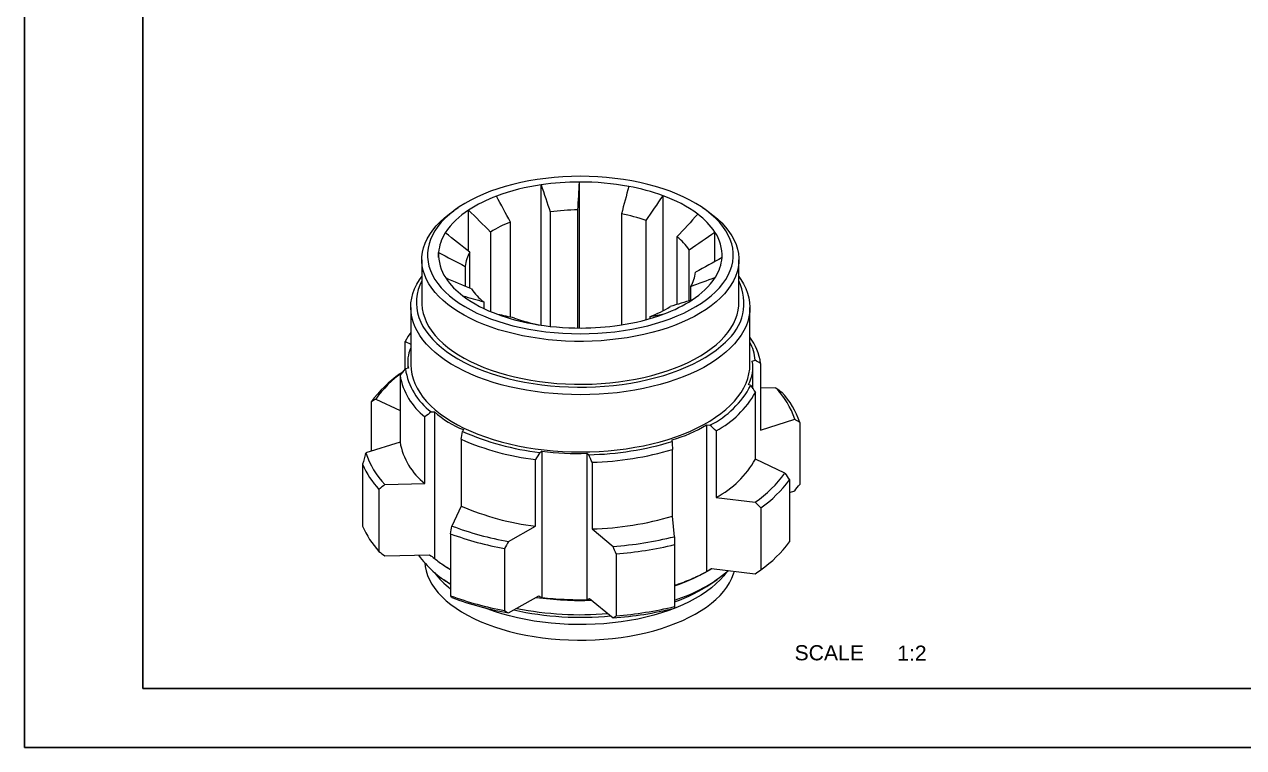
# Model space of a CAD drawing. Header units: millimetres. Extents: x 2490 to 2826, y 1138 to 1375.
# Drawn here: x 2489.9 to 2654.3, y 1138 to 1235.6 of the extents above; entities that cross this region are included whole.
import ezdxf

# ---------------------------------------------------------------- set-up
doc = ezdxf.new("R2010")
doc.units = ezdxf.units.MM
doc.linetypes.add('ACAD_ISO02W100', pattern=[15, 12, -3])
doc.linetypes.add('ACAD_ISO05W100', pattern=[33, 24, -3, 0, -3, 0, -3])
doc.layers.add('AM_8', color=40, linetype='ACAD_ISO02W100', lineweight=35)
doc.layers.add('AM_BOR', color=2, linetype='ACAD_ISO05W100', lineweight=35)
doc.styles.get("Standard").update_dxf_attribs({"font": 'arial.ttf'})

# ---------------------------------------------------------------- blocks, each defined once
blk = doc.blocks.new('A3 ZTL')
for p, q in [((19.57, 280.82), (19.57, 9.78)), ((19.57, 9.78), (401.17, 9.78))]:
    blk.add_line(p, q)
at = {"layer": 'AM_BOR', "color": 135, "linetype": 'Continuous', "lineweight": 25}
for p, q in [((0, 0), (0, 290.61)), ((410.96, 0), (0, 0))]:
    blk.add_line(p, q, dxfattribs=at)

msp = doc.modelspace()

# ---------------------------------------------------------------- linework, layer by layer
at = {"color": 7, "linetype": 'Continuous', "lineweight": 15}
for p, q in [((2559.569, 1194.998), (2559.569, 1213.931)), ((2564.745, 1194.615), (2564.745, 1214.315)), ((2576.007, 1196.946), (2576.007, 1212.466)), ((2548.366, 1210.847), (2547.766, 1210.437)), ((2549.774, 1204.988), (2549.774, 1210.524)), ((2564.519, 1194.616), (2564.519, 1210.549)), ((2581.939, 1210.437), (2581.339, 1210.847)), ((2555.437, 1196.073), (2555.437, 1208.918)), ((2560.79, 1210.273), (2560.79, 1194.839)), ((2570.396, 1210.026), (2570.396, 1195.038)), ((2573.728, 1195.739), (2573.728, 1209.12)), ((2552.736, 1207.566), (2552.736, 1196.844)), ((2583.008, 1203.592), (2583.008, 1207.561)), ((2577.885, 1206.917), (2577.885, 1197.784)), ((2545.739, 1204.127), (2545.739, 1204.802)), ((2549.952, 1199.984), (2549.952, 1204.849)), ((2579.547, 1198.289), (2579.547, 1205.176)), ((2543.478, 1203.822), (2543.478, 1198.036)), ((2549.31, 1202.937), (2549.31, 1200.257)), ((2586.228, 1198.036), (2586.228, 1203.822)), ((2579.753, 1198.351), (2579.753, 1200.223)), ((2541.978, 1197.393), (2541.978, 1189.679)), ((2551.82, 1198.155), (2551.82, 1197.256)), ((2587.728, 1189.679), (2587.728, 1197.393)), ((2574.268, 1195.891), (2574.268, 1196.154)), ((2559.309, 1195.047), (2559.309, 1195.038)), ((2541.238, 1192.789), (2541.978, 1192.443)), ((2541.238, 1189.072), (2541.238, 1192.789)), ((2541.652, 1189.219), (2541.255, 1189.093)), ((2541.563, 1190.082), (2541.563, 1189.19)), ((2588.053, 1190.138), (2588.45, 1190.264)), ((2588.143, 1186.408), (2588.143, 1189.275)), ((2589.176, 1189.851), (2589.176, 1180.851)), ((2540.497, 1188.414), (2540.951, 1188.728)), ((2540.529, 1188.22), (2540.529, 1179.22)), ((2587.837, 1186.863), (2587.519, 1187.012)), ((2588.467, 1176.925), (2588.467, 1185.925)), ((2591.211, 1186.566), (2589.176, 1186.517)), ((2536.647, 1184.656), (2536.647, 1177.989)), ((2537.248, 1185.017), (2540.529, 1183.479)), ((2543.884, 1173.635), (2543.884, 1182.635)), ((2544.736, 1183.299), (2545.165, 1183.309)), ((2545.165, 1183.309), (2545.165, 1163.541)), ((2549.079, 1180.904), (2548.971, 1180.671)), ((2581.889, 1181.554), (2582.343, 1181.499)), ((2581.889, 1181.554), (2581.889, 1161.758)), ((2589.176, 1180.851), (2593.768, 1182.307)), ((2594.46, 1181.883), (2594.46, 1173.526)), ((2548.773, 1179.601), (2548.773, 1170.6)), ((2577.24, 1179.317), (2577.22, 1179.538)), ((2583.172, 1180.754), (2583.172, 1171.754)), ((2535.884, 1177.698), (2535.937, 1177.764)), ((2540.529, 1179.22), (2535.937, 1177.764)), ((2559.387, 1177.841), (2559.676, 1178.004)), ((2559.676, 1178.004), (2559.676, 1158.236)), ((2565.745, 1177.729), (2565.99, 1177.525)), ((2565.745, 1177.729), (2565.745, 1157.933)), ((2577.28, 1169.236), (2577.28, 1178.236)), ((2535.484, 1176.239), (2535.484, 1167.882)), ((2558.813, 1167.873), (2558.813, 1176.873)), ((2566.436, 1176.508), (2566.436, 1167.508)), ((2592.457, 1175.054), (2588.467, 1176.925)), ((2537.682, 1172.842), (2537.682, 1164.485)), ((2538.494, 1173.505), (2543.884, 1173.635)), ((2593.058, 1174.129), (2593.058, 1165.772)), ((2593.058, 1172.439), (2593.768, 1172.664)), ((2583.172, 1171.754), (2588.418, 1171.111)), ((2548.773, 1170.6), (2547.525, 1167.899)), ((2589.208, 1170.371), (2589.208, 1162.014)), ((2555.18, 1165.818), (2558.813, 1167.873)), ((2577.533, 1166.46), (2577.28, 1169.236)), ((2547.337, 1166.849), (2547.337, 1158.491)), ((2566.436, 1167.508), (2569.263, 1165.143)), ((2554.633, 1164.866), (2554.633, 1156.508)), ((2577.571, 1165.399), (2577.571, 1157.041)), ((2538.494, 1163.862), (2544.522, 1164.007)), ((2569.689, 1164.143), (2569.689, 1155.786)), ((2546.216, 1162.751), (2546.418, 1162.612)), ((2582.551, 1162.187), (2588.418, 1161.468)), ((2546.418, 1160.684), (2547.337, 1160.055)), ((2582.473, 1160.125), (2583.288, 1160.684)), ((2555.18, 1156.175), (2559.243, 1158.473)), ((2566.102, 1158.145), (2569.263, 1155.5))]:
    msp.add_line(p, q, dxfattribs=at)
at = {"color": 7, "linetype": 'Continuous', "lineweight": 15, "flags": 128}
for points in [[(2583.094, 1199.507), (2583.614, 1200.052), (2584.072, 1200.61), (2584.468, 1201.182), (2584.8, 1201.764), (2585.067, 1202.355), (2585.268, 1202.953), (2585.402, 1203.555), (2585.469, 1204.161), (2585.469, 1204.768), (2585.402, 1205.373), (2585.268, 1205.976), (2585.067, 1206.574), (2584.8, 1207.165), (2584.468, 1207.747), (2584.073, 1208.318), (2583.614, 1208.877), (2583.094, 1209.422), (2582.515, 1209.95), (2581.878, 1210.46), (2581.186, 1210.951), (2580.44, 1211.421), (2579.644, 1211.868), (2578.799, 1212.291), (2577.909, 1212.688), (2576.976, 1213.058), (2576.004, 1213.401), (2574.995, 1213.714), (2573.953, 1213.997), (2572.882, 1214.249), (2571.784, 1214.469), (2570.664, 1214.657), (2569.525, 1214.811), (2568.37, 1214.932), (2567.204, 1215.018), (2566.031, 1215.07), (2564.853, 1215.087), (2563.676, 1215.07), (2562.502, 1215.018), (2561.336, 1214.932), (2560.182, 1214.811), (2559.043, 1214.657), (2557.922, 1214.47), (2556.825, 1214.25), (2555.753, 1213.998), (2554.711, 1213.714), (2553.702, 1213.401), (2552.73, 1213.059), (2551.797, 1212.688), (2550.907, 1212.291), (2550.062, 1211.868), (2549.266, 1211.421), (2548.52, 1210.952), (2547.828, 1210.461), (2547.191, 1209.95), (2546.612, 1209.422), (2546.092, 1208.878), (2545.633, 1208.319), (2545.237, 1207.748), (2544.905, 1207.165), (2544.639, 1206.575), (2544.438, 1205.977), (2544.303, 1205.374), (2544.236, 1204.768), (2544.236, 1204.162), (2544.303, 1203.556), (2544.437, 1202.953), (2544.638, 1202.355), (2544.905, 1201.765), (2545.237, 1201.182), (2545.633, 1200.611), (2546.091, 1200.052), (2546.611, 1199.508), (2547.19, 1198.979), (2547.827, 1198.469), (2548.519, 1197.978), (2549.265, 1197.509), (2550.061, 1197.062), (2550.906, 1196.639), (2551.796, 1196.241), (2552.729, 1195.871), (2553.701, 1195.529), (2554.71, 1195.215), (2555.752, 1194.932), (2556.823, 1194.68), (2557.921, 1194.46), (2559.041, 1194.272), (2560.181, 1194.118), (2561.335, 1193.998), (2562.501, 1193.911), (2563.675, 1193.859), (2564.852, 1193.842), (2566.029, 1193.859), (2567.203, 1193.911), (2568.369, 1193.998), (2569.524, 1194.118), (2570.663, 1194.272), (2571.783, 1194.46), (2572.881, 1194.68), (2573.952, 1194.932), (2574.994, 1195.215), (2576.003, 1195.528), (2576.975, 1195.871), (2577.908, 1196.241), (2578.798, 1196.638), (2579.643, 1197.061), (2580.44, 1197.508), (2581.185, 1197.978), (2581.878, 1198.469), (2582.515, 1198.979), (2583.094, 1199.507)], [(2581.939, 1210.437), (2582.043, 1210.365), (2582.728, 1209.858), (2583.357, 1209.332), (2583.928, 1208.789), (2584.439, 1208.231), (2584.888, 1207.658), (2585.274, 1207.074), (2585.596, 1206.479), (2585.852, 1205.876), (2586.043, 1205.266), (2586.167, 1204.652), (2586.224, 1204.035), (2586.213, 1203.417), (2586.136, 1202.801), (2585.991, 1202.188), (2585.78, 1201.58), (2585.503, 1200.979), (2585.161, 1200.388), (2584.755, 1199.806), (2584.287, 1199.238), (2583.757, 1198.684), (2583.168, 1198.146), (2582.521, 1197.626), (2581.819, 1197.126), (2581.063, 1196.646), (2580.257, 1196.189), (2579.402, 1195.757), (2578.501, 1195.349), (2577.557, 1194.968), (2576.573, 1194.615), (2575.552, 1194.291), (2574.498, 1193.997), (2573.413, 1193.734), (2572.301, 1193.503), (2571.166, 1193.304), (2570.011, 1193.138), (2568.84, 1193.006), (2567.656, 1192.908), (2566.464, 1192.844), (2565.266, 1192.815), (2564.067, 1192.82), (2562.871, 1192.86), (2561.681, 1192.935), (2560.5, 1193.044), (2559.334, 1193.186), (2558.185, 1193.362), (2557.056, 1193.571), (2555.953, 1193.813), (2554.877, 1194.085), (2553.833, 1194.389), (2552.823, 1194.722), (2551.851, 1195.083), (2550.921, 1195.473), (2550.033, 1195.888), (2549.193, 1196.329), (2548.402, 1196.793), (2547.663, 1197.279), (2546.977, 1197.785), (2546.348, 1198.311), (2545.777, 1198.854), (2545.267, 1199.413), (2544.818, 1199.985), (2544.431, 1200.57), (2544.109, 1201.165), (2543.853, 1201.768), (2543.662, 1202.378), (2543.538, 1202.992), (2543.482, 1203.609), (2543.492, 1204.226), (2543.57, 1204.843), (2543.714, 1205.456), (2543.925, 1206.063), (2544.202, 1206.664), (2544.544, 1207.256), (2544.95, 1207.837), (2545.419, 1208.406), (2545.948, 1208.96), (2546.537, 1209.497), (2547.184, 1210.017), (2547.766, 1210.437)], [(2586.228, 1201.589), (2586.516, 1201.177), (2586.882, 1200.567), (2587.183, 1199.948), (2587.419, 1199.322), (2587.589, 1198.69), (2587.692, 1198.054), (2587.728, 1197.416), (2587.696, 1196.778), (2587.598, 1196.142), (2587.433, 1195.51), (2587.202, 1194.883), (2586.906, 1194.263), (2586.544, 1193.653), (2586.119, 1193.053), (2585.632, 1192.467), (2585.084, 1191.895), (2584.476, 1191.339), (2583.811, 1190.8), (2583.09, 1190.281), (2582.316, 1189.783), (2581.49, 1189.308), (2580.616, 1188.855), (2579.695, 1188.428), (2578.731, 1188.028), (2577.726, 1187.654), (2576.684, 1187.31), (2575.607, 1186.995), (2574.498, 1186.71), (2573.361, 1186.457), (2572.199, 1186.236), (2571.015, 1186.047), (2569.813, 1185.892), (2568.597, 1185.77), (2567.37, 1185.683), (2566.135, 1185.63), (2564.897, 1185.612), (2563.658, 1185.628), (2562.424, 1185.678), (2561.196, 1185.763), (2559.979, 1185.882), (2558.776, 1186.035), (2557.591, 1186.221), (2556.427, 1186.44), (2555.288, 1186.691), (2554.177, 1186.973), (2553.097, 1187.286), (2552.052, 1187.629), (2551.045, 1188), (2550.078, 1188.399), (2549.154, 1188.824), (2548.276, 1189.274), (2547.447, 1189.748), (2546.669, 1190.245), (2545.944, 1190.763), (2545.275, 1191.3), (2544.663, 1191.854), (2544.111, 1192.425), (2543.619, 1193.011), (2543.189, 1193.61), (2542.823, 1194.219), (2542.522, 1194.838), (2542.286, 1195.464), (2542.117, 1196.097), (2542.014, 1196.732), (2541.978, 1197.37), (2542.009, 1198.008), (2542.107, 1198.644), (2542.272, 1199.277), (2542.503, 1199.903), (2542.8, 1200.523), (2543.161, 1201.133), (2543.478, 1201.589)], [(2543.478, 1200.978), (2543.214, 1200.411), (2542.992, 1199.794), (2542.838, 1199.171), (2542.75, 1198.544), (2542.729, 1197.916), (2542.775, 1197.289), (2542.889, 1196.664), (2543.069, 1196.043), (2543.315, 1195.428), (2543.627, 1194.82), (2544.003, 1194.223), (2544.442, 1193.637), (2544.944, 1193.065), (2545.506, 1192.508), (2546.127, 1191.967), (2546.804, 1191.445), (2547.536, 1190.943), (2548.321, 1190.462), (2549.157, 1190.005), (2550.039, 1189.572), (2550.967, 1189.164), (2551.937, 1188.784), (2552.946, 1188.431), (2553.992, 1188.108), (2555.07, 1187.815), (2556.178, 1187.553), (2557.313, 1187.323), (2558.47, 1187.125), (2559.647, 1186.961), (2560.839, 1186.83), (2562.044, 1186.733), (2563.257, 1186.67), (2564.475, 1186.642), (2565.694, 1186.649), (2566.911, 1186.69), (2568.121, 1186.766), (2569.322, 1186.876), (2570.509, 1187.019), (2571.678, 1187.197), (2572.827, 1187.407), (2573.952, 1187.649), (2575.049, 1187.923), (2576.116, 1188.228), (2577.148, 1188.562), (2578.142, 1188.925), (2579.096, 1189.316), (2580.007, 1189.734), (2580.872, 1190.176), (2581.689, 1190.643), (2582.454, 1191.132), (2583.166, 1191.641), (2583.822, 1192.171), (2584.42, 1192.718)], [(2543.478, 1198.036), (2543.482, 1197.823), (2543.538, 1197.206), (2543.662, 1196.592), (2543.853, 1195.982), (2544.109, 1195.379), (2544.431, 1194.784), (2544.818, 1194.2), (2545.267, 1193.627), (2545.777, 1193.068), (2546.348, 1192.525), (2546.977, 1192), (2547.663, 1191.493), (2548.402, 1191.007), (2549.193, 1190.543), (2550.033, 1190.102), (2550.921, 1189.687), (2551.851, 1189.298), (2552.823, 1188.936), (2553.833, 1188.603), (2554.877, 1188.299), (2555.953, 1188.027), (2557.056, 1187.785), (2558.185, 1187.576), (2559.334, 1187.4), (2560.5, 1187.258), (2561.681, 1187.149), (2562.871, 1187.074), (2564.067, 1187.034), (2565.266, 1187.029), (2566.464, 1187.058), (2567.656, 1187.122), (2568.84, 1187.22), (2570.011, 1187.352), (2571.166, 1187.518), (2572.301, 1187.717), (2573.413, 1187.948), (2574.498, 1188.211), (2575.552, 1188.505), (2576.573, 1188.829), (2577.557, 1189.182), (2578.501, 1189.563), (2579.402, 1189.971), (2580.257, 1190.404), (2581.063, 1190.86), (2581.819, 1191.34), (2582.521, 1191.84), (2583.168, 1192.36), (2583.757, 1192.898), (2584.287, 1193.452), (2584.755, 1194.021), (2585.161, 1194.602), (2585.503, 1195.194), (2585.78, 1195.794), (2585.991, 1196.402), (2586.136, 1197.015), (2586.213, 1197.631), (2586.228, 1198.036)], [(2541.978, 1194.015), (2541.633, 1193.498), (2541.238, 1192.789)], [(2541.978, 1189.679), (2541.978, 1189.656), (2542.014, 1189.018), (2542.117, 1188.382), (2542.286, 1187.75), (2542.522, 1187.124), (2542.823, 1186.505), (2543.189, 1185.895), (2543.619, 1185.297), (2544.111, 1184.711), (2544.663, 1184.14), (2545.275, 1183.585), (2545.944, 1183.048), (2546.669, 1182.531), (2547.447, 1182.034), (2548.276, 1181.56), (2549.154, 1181.11), (2550.078, 1180.684), (2551.045, 1180.286), (2552.052, 1179.914), (2553.097, 1179.572), (2554.177, 1179.259), (2555.288, 1178.976), (2556.427, 1178.725), (2557.591, 1178.507), (2558.776, 1178.32), (2559.979, 1178.168), (2561.196, 1178.049), (2562.424, 1177.964), (2563.658, 1177.913), (2564.897, 1177.897), (2566.135, 1177.916), (2567.37, 1177.969), (2568.597, 1178.056), (2569.813, 1178.177), (2571.015, 1178.333), (2572.199, 1178.521), (2573.361, 1178.742), (2574.498, 1178.996), (2575.607, 1179.28), (2576.684, 1179.595), (2577.726, 1179.94), (2578.731, 1180.313), (2579.695, 1180.714), (2580.616, 1181.141), (2581.49, 1181.593), (2582.316, 1182.069), (2583.09, 1182.567), (2583.811, 1183.086), (2584.476, 1183.624), (2585.084, 1184.18), (2585.632, 1184.752), (2586.119, 1185.339), (2586.544, 1185.938), (2586.906, 1186.549), (2587.202, 1187.168), (2587.433, 1187.795), (2587.598, 1188.427), (2587.696, 1189.064), (2587.728, 1189.679)], [(2543.869, 1162.892), (2543.921, 1162.451), (2544.05, 1161.842), (2544.245, 1161.239), (2544.507, 1160.641), (2544.834, 1160.053), (2545.225, 1159.475), (2545.679, 1158.909), (2546.194, 1158.357), (2546.769, 1157.822), (2547.402, 1157.304), (2548.091, 1156.805), (2548.834, 1156.327), (2549.628, 1155.871), (2550.47, 1155.44), (2551.359, 1155.033), (2552.291, 1154.653), (2553.263, 1154.301), (2554.273, 1153.978), (2555.316, 1153.684), (2556.39, 1153.422), (2557.491, 1153.191), (2558.615, 1152.993), (2559.759, 1152.828), (2560.92, 1152.696), (2562.094, 1152.599), (2563.276, 1152.535), (2564.463, 1152.507), (2565.651, 1152.513), (2566.837, 1152.553), (2568.017, 1152.628), (2569.186, 1152.738), (2570.342, 1152.881), (2571.48, 1153.058), (2572.597, 1153.267), (2573.689, 1153.509), (2574.752, 1153.782), (2575.784, 1154.086), (2576.781, 1154.419), (2577.74, 1154.781), (2578.657, 1155.17), (2579.53, 1155.585), (2580.357, 1156.026), (2581.133, 1156.489), (2581.857, 1156.974), (2582.527, 1157.48), (2583.141, 1158.004), (2583.695, 1158.546), (2584.19, 1159.102), (2584.622, 1159.673), (2584.991, 1160.254), (2585.296, 1160.846), (2585.535, 1161.446), (2585.646, 1161.807)]]:
    msp.add_lwpolyline(points, dxfattribs=at)
at = {"color": 8, "linetype": 'Continuous', "lineweight": 15, "flags": 128}
msp.add_lwpolyline([(2584.518, 1161.616), (2584.19, 1161.192), (2583.695, 1160.635), (2583.141, 1160.094), (2582.527, 1159.569), (2581.857, 1159.064), (2581.133, 1158.578), (2580.357, 1158.115), (2579.53, 1157.675), (2578.657, 1157.259), (2577.74, 1156.87), (2576.781, 1156.508), (2575.784, 1156.175), (2574.752, 1155.871), (2573.689, 1155.598), (2572.597, 1155.356), (2571.48, 1155.147), (2570.342, 1154.97), (2569.186, 1154.827), (2568.017, 1154.718), (2566.837, 1154.643), (2565.651, 1154.602), (2564.463, 1154.596), (2563.276, 1154.625), (2562.094, 1154.688), (2560.92, 1154.786), (2559.759, 1154.917), (2558.615, 1155.082), (2557.491, 1155.281), (2556.39, 1155.511), (2555.316, 1155.774), (2554.273, 1156.067), (2553.263, 1156.39), (2552.291, 1156.743), (2551.978, 1156.865)], dxfattribs=at)
at = {"color": 7, "linetype": 'Continuous', "lineweight": 15}
for centre, radius, start, end in [((2563.689, 1184.957), 29.266, 98.09305, 110.32504), ((2564.82, 1178.153), 36.162, 90.11941, 98.34889), ((2564.907, 1178.606), 35.709, 79.55161, 90.25975), ((2560.142, 1194.494), 19.091, 110.28313, 122.89307), ((2566.253, 1185.715), 28.474, 69.96859, 79.62238), ((2569.956, 1195.378), 18.128, 53.64965, 70.50359), ((2555.238, 1201.782), 10.309, 122.00321, 146.60686), ((2564.825, 1181.1), 29.452, 90.59502, 97.87327), ((2561.011, 1194.406), 15.545, 111.01235, 122.16385), ((2565.997, 1187.257), 23.19, 70.52673, 79.06424), ((2574.943, 1202.172), 9.7, 33.75107, 53.58451), ((2551.485, 1204.348), 5.764, 147.37001, 175.47795), ((2578.354, 1204.412), 5.62, 357.09954, 34.08905), ((2573.075, 1200.662), 7.891, 34.89509, 52.4405), ((2551.351, 1204.518), 5.62, 177.09954, 214.08905), ((2553.962, 1202.438), 4.679, 148.97774, 173.87022), ((2578.221, 1204.582), 5.764, 327.37001, 355.47795), ((2554.762, 1206.757), 9.7, 213.75107, 233.58451), ((2575.744, 1202.634), 4.679, 328.97774, 353.87022), ((2574.467, 1207.148), 10.309, 302.00321, 326.60686), ((2580.142, 1197.982), 6.783, 309.10478, 26.21182), ((2556.63, 1204.41), 7.891, 214.89509, 232.4405), ((2559.749, 1213.552), 18.128, 233.64965, 250.50359), ((2568.694, 1210.666), 15.545, 291.01235, 302.16385), ((2569.563, 1214.435), 19.091, 290.28313, 302.89307), ((2563.452, 1223.215), 28.474, 249.96859, 259.62238), ((2563.708, 1217.815), 23.19, 250.52673, 259.06424), ((2566.016, 1223.972), 29.266, 278.09305, 290.32504), ((2564.799, 1230.323), 35.709, 259.55161, 270.25975), ((2564.885, 1230.776), 36.162, 270.11941, 278.34889), ((2581.532, 1188.764), 7.722, 8.09579, 36.63597), ((2581.551, 1189.568), 6.934, 5.75794, 27.0334), ((2545.9, 1190.087), 4.335, 154.77419, 191.54666), ((2583.697, 1189.274), 4.441, 329.38232, 11.21832), ((2549.706, 1175.128), 16.165, 124.72554, 143.88453), ((2549.889, 1176.07), 15.487, 125.64788, 144.7094), ((2549.505, 1189.811), 9.116, 190.05427, 231.92576), ((2550.069, 1190.445), 8.917, 188.72125, 233.26405), ((2576.652, 1192.822), 12.672, 296.68164, 331.95464), ((2577.007, 1192.365), 13.146, 297.96644, 330.66575), ((2583.465, 1179.018), 10.816, 17.70044, 44.25401), ((2583.96, 1178.341), 11.081, 18.64036, 43.3111), ((2553.854, 1193.064), 13.064, 228.30412, 248.55663), ((2572.614, 1196.624), 17.695, 285.08672, 301.61236), ((2563.138, 1212.634), 36.022, 246.49847, 263.1037), ((2563.234, 1212.589), 34.96, 245.92182, 263.68242), ((2565.247, 1218.382), 40.864, 271.04078, 287.06608), ((2546.241, 1181.052), 10.816, 197.70044, 224.25401), ((2549.505, 1180.811), 9.116, 190.05427, 231.92576), ((2564.069, 1207.816), 30.133, 261.61797, 273.1899), ((2565.252, 1218.834), 42.343, 271.60266, 286.50235), ((2546.111, 1180.705), 11.527, 202.79477, 223.01034), ((2577.007, 1183.365), 13.146, 297.96644, 330.66575), ((2579.606, 1184.179), 15.762, 303.99064, 324.62174), ((2580, 1183.657), 16.165, 304.72554, 323.88453), ((2563.138, 1203.634), 36.022, 246.49847, 263.1037), ((2546.111, 1172.348), 11.527, 202.79477, 223.01034), ((2562.718, 1208.68), 43.52, 249.56658, 260.02557), ((2565.252, 1209.834), 42.343, 271.60266, 286.50235), ((2562.656, 1208.802), 44.663, 249.93983, 259.65114), ((2565.376, 1216.172), 51.177, 274.35522, 283.74078), ((2565.394, 1216.492), 52.524, 274.69015, 283.4048), ((2580, 1175.299), 16.165, 304.72554, 323.88453), ((2554.063, 1171.882), 13.572, 215.65216, 240.28967), ((2556.837, 1177.842), 18.453, 235.62044, 239.01118), ((2569.706, 1183.468), 24.902, 288.41098, 301.24571), ((2571.232, 1178.105), 21.164, 287.42828, 310.05441), ((2570.169, 1178.604), 22.2, 289.47593, 303.65714), ((2562.656, 1200.445), 44.663, 249.93983, 259.65114), ((2562.718, 1199.037), 43.52, 249.56658, 260.02557), ((2564.844, 1201.873), 44.003, 262.22706, 272.02277), ((2564.859, 1196.871), 41.282, 257.4485, 275.64189), ((2564.857, 1199.404), 43.464, 258.61336, 274.87387), ((2565.376, 1206.529), 51.177, 274.35522, 283.74078), ((2565.394, 1208.134), 52.524, 274.69015, 283.4048)]:
    msp.add_arc(centre, radius, start, end, dxfattribs=at)
at = {"color": 8, "linetype": 'Continuous', "lineweight": 15}
msp.add_arc((2553.817, 1168.006), 10.738, 216.52223, 232.88019, dxfattribs=at)
at = {"color": 7, "linetype": 'Continuous', "lineweight": 15}
for points in [[(2559.569, 1213.931), (2559.976, 1212.712), (2560.383, 1211.493), (2560.79, 1210.273)], [(2564.519, 1210.549), (2564.594, 1211.804), (2564.669, 1213.059), (2564.745, 1214.315)], [(2555.437, 1208.918), (2554.799, 1210.079), (2554.162, 1211.24), (2553.524, 1212.401)], [(2571.382, 1213.723), (2571.054, 1212.49), (2570.725, 1211.258), (2570.396, 1210.026)], [(2573.728, 1209.12), (2574.488, 1210.235), (2575.247, 1211.351), (2576.007, 1212.466)], [(2549.774, 1210.524), (2550.761, 1209.538), (2551.749, 1208.552), (2552.736, 1207.566)], [(2580.701, 1209.978), (2579.763, 1208.957), (2578.824, 1207.937), (2577.885, 1206.917)], [(2549.952, 1204.849), (2548.845, 1205.718), (2547.738, 1206.586), (2546.631, 1207.456)], [(2579.547, 1205.176), (2580.701, 1205.971), (2581.854, 1206.766), (2583.008, 1207.561)], [(2545.739, 1204.802), (2546.929, 1204.18), (2548.119, 1203.559), (2549.31, 1202.937)], [(2583.966, 1204.127), (2582.776, 1203.463), (2581.586, 1202.799), (2580.396, 1202.135)], [(2550.158, 1199.896), (2549.004, 1200.387), (2547.851, 1200.877), (2546.697, 1201.368)], [(2579.753, 1200.223), (2580.861, 1200.64), (2581.968, 1201.057), (2583.075, 1201.474)], [(2549.004, 1198.951), (2549.943, 1198.686), (2550.881, 1198.42), (2551.82, 1198.155)], [(2579.931, 1198.405), (2578.944, 1198.105), (2577.957, 1197.805), (2576.969, 1197.506)], [(2555.977, 1195.952), (2555.218, 1196.122), (2554.458, 1196.293), (2553.699, 1196.463)], [(2574.268, 1196.154), (2574.906, 1196.279), (2575.544, 1196.403), (2576.181, 1196.529)], [(2558.323, 1195.206), (2558.652, 1195.153), (2558.98, 1195.099), (2559.309, 1195.047)], [(2589.176, 1189.851), (2588.935, 1189.99), (2588.693, 1190.127), (2588.45, 1190.264)], [(2540.529, 1188.22), (2540.771, 1188.511), (2541.013, 1188.802), (2541.255, 1189.093)], [(2587.837, 1186.863), (2588.047, 1186.551), (2588.258, 1186.238), (2588.467, 1185.925)], [(2591.211, 1186.566), (2591.482, 1186.359), (2591.753, 1186.151), (2592.023, 1185.943)], [(2537.248, 1185.017), (2537.048, 1184.897), (2536.847, 1184.777), (2536.647, 1184.656)], [(2544.736, 1183.299), (2544.451, 1183.078), (2544.167, 1182.857), (2543.884, 1182.635)], [(2583.172, 1180.754), (2582.896, 1181.003), (2582.62, 1181.251), (2582.343, 1181.499)], [(2594.46, 1181.883), (2594.23, 1182.025), (2593.999, 1182.166), (2593.768, 1182.307)], [(2548.773, 1179.601), (2548.839, 1179.957), (2548.905, 1180.314), (2548.971, 1180.671)], [(2577.24, 1179.317), (2577.253, 1178.957), (2577.267, 1178.597), (2577.28, 1178.236)], [(2535.884, 1177.698), (2535.749, 1177.22), (2535.616, 1176.733), (2535.484, 1176.239)], [(2559.387, 1177.841), (2559.195, 1177.519), (2559.004, 1177.196), (2558.813, 1176.873)], [(2566.436, 1176.508), (2566.288, 1176.847), (2566.139, 1177.186), (2565.99, 1177.525)], [(2592.457, 1175.054), (2592.658, 1174.746), (2592.858, 1174.437), (2593.058, 1174.129)], [(2538.494, 1173.505), (2538.223, 1173.284), (2537.952, 1173.063), (2537.682, 1172.842)], [(2593.768, 1172.664), (2593.999, 1172.951), (2594.23, 1173.238), (2594.46, 1173.526)], [(2589.208, 1170.371), (2588.945, 1170.618), (2588.681, 1170.864), (2588.418, 1171.111)], [(2547.337, 1166.849), (2547.399, 1167.199), (2547.462, 1167.549), (2547.525, 1167.899)], [(2577.533, 1166.46), (2577.545, 1166.106), (2577.558, 1165.752), (2577.571, 1165.399)], [(2537.682, 1164.485), (2537.952, 1164.277), (2538.223, 1164.069), (2538.494, 1163.862)], [(2555.18, 1165.818), (2554.998, 1165.501), (2554.815, 1165.183), (2554.633, 1164.866)], [(2569.689, 1164.143), (2569.547, 1164.477), (2569.405, 1164.81), (2569.263, 1165.143)], [(2544.522, 1164.007), (2544.736, 1163.851), (2544.95, 1163.696), (2545.165, 1163.541)], [(2581.889, 1161.758), (2582.11, 1161.901), (2582.331, 1162.044), (2582.551, 1162.187)], [(2588.418, 1161.468), (2588.681, 1161.649), (2588.945, 1161.831), (2589.208, 1162.014)], [(2547.525, 1158.255), (2547.462, 1158.334), (2547.399, 1158.412), (2547.337, 1158.491)], [(2559.243, 1158.473), (2559.387, 1158.394), (2559.531, 1158.315), (2559.676, 1158.236)], [(2565.745, 1157.933), (2565.864, 1158.003), (2565.983, 1158.074), (2566.102, 1158.145)], [(2554.633, 1156.508), (2554.815, 1156.397), (2554.998, 1156.286), (2555.18, 1156.175)], [(2577.571, 1157.041), (2577.558, 1156.966), (2577.545, 1156.891), (2577.533, 1156.817)], [(2569.263, 1155.5), (2569.405, 1155.595), (2569.547, 1155.69), (2569.689, 1155.786)]]:
    msp.add_open_spline(points, degree=3, dxfattribs=at)
for points, knots in [([(2545.165, 1163.541), (2545.373, 1163.374), (2545.792, 1163.039), (2546.519, 1162.537), (2547.065, 1162.206), (2547.337, 1162.042)], [0, 0, 0, 0, 0.33332481, 0.66896318, 1, 1, 1, 1]), ([(2577.571, 1159.895), (2577.812, 1159.979), (2578.413, 1160.19), (2579.323, 1160.548), (2580.297, 1160.964), (2581.159, 1161.371), (2581.662, 1161.638), (2581.889, 1161.758)], [0, 0, 0, 0, 0.1466661, 0.3650078, 0.5897014, 0.8143958, 1, 1, 1, 1]), ([(2559.676, 1158.236), (2560.664, 1158.139), (2561.665, 1158.066), (2563.184, 1157.99), (2563.694, 1157.97), (2564.719, 1157.943), (2565.234, 1157.935), (2565.745, 1157.933)], [0, 0, 0, 0, 0.5, 0.5, 0.75, 0.75, 1, 1, 1, 1])]:
    msp.add_open_spline(points, degree=3, knots=knots, dxfattribs=at)

# ---------------------------------------------------------------- block references
at = {"linetype": 'ByBlock', "lineweight": 0, "xscale": 0.8167500000000001, "yscale": 0.8167500000000001, "zscale": 0.8167500000000001}
msp.add_blockref('A3 ZTL', (2489.857, 1138.007), dxfattribs=at)

# ---------------------------------------------------------------- texts
at = {"layer": 'AM_8', "color": 0, "linetype": 'Continuous'}
for s, p in [('SCALE', (2593.752, 1149.784)), ('1:2', (2607.595, 1149.728))]:
    msp.add_text(s, height=2.0419, dxfattribs=at).set_placement(p)

doc.saveas('drawing.dxf')
